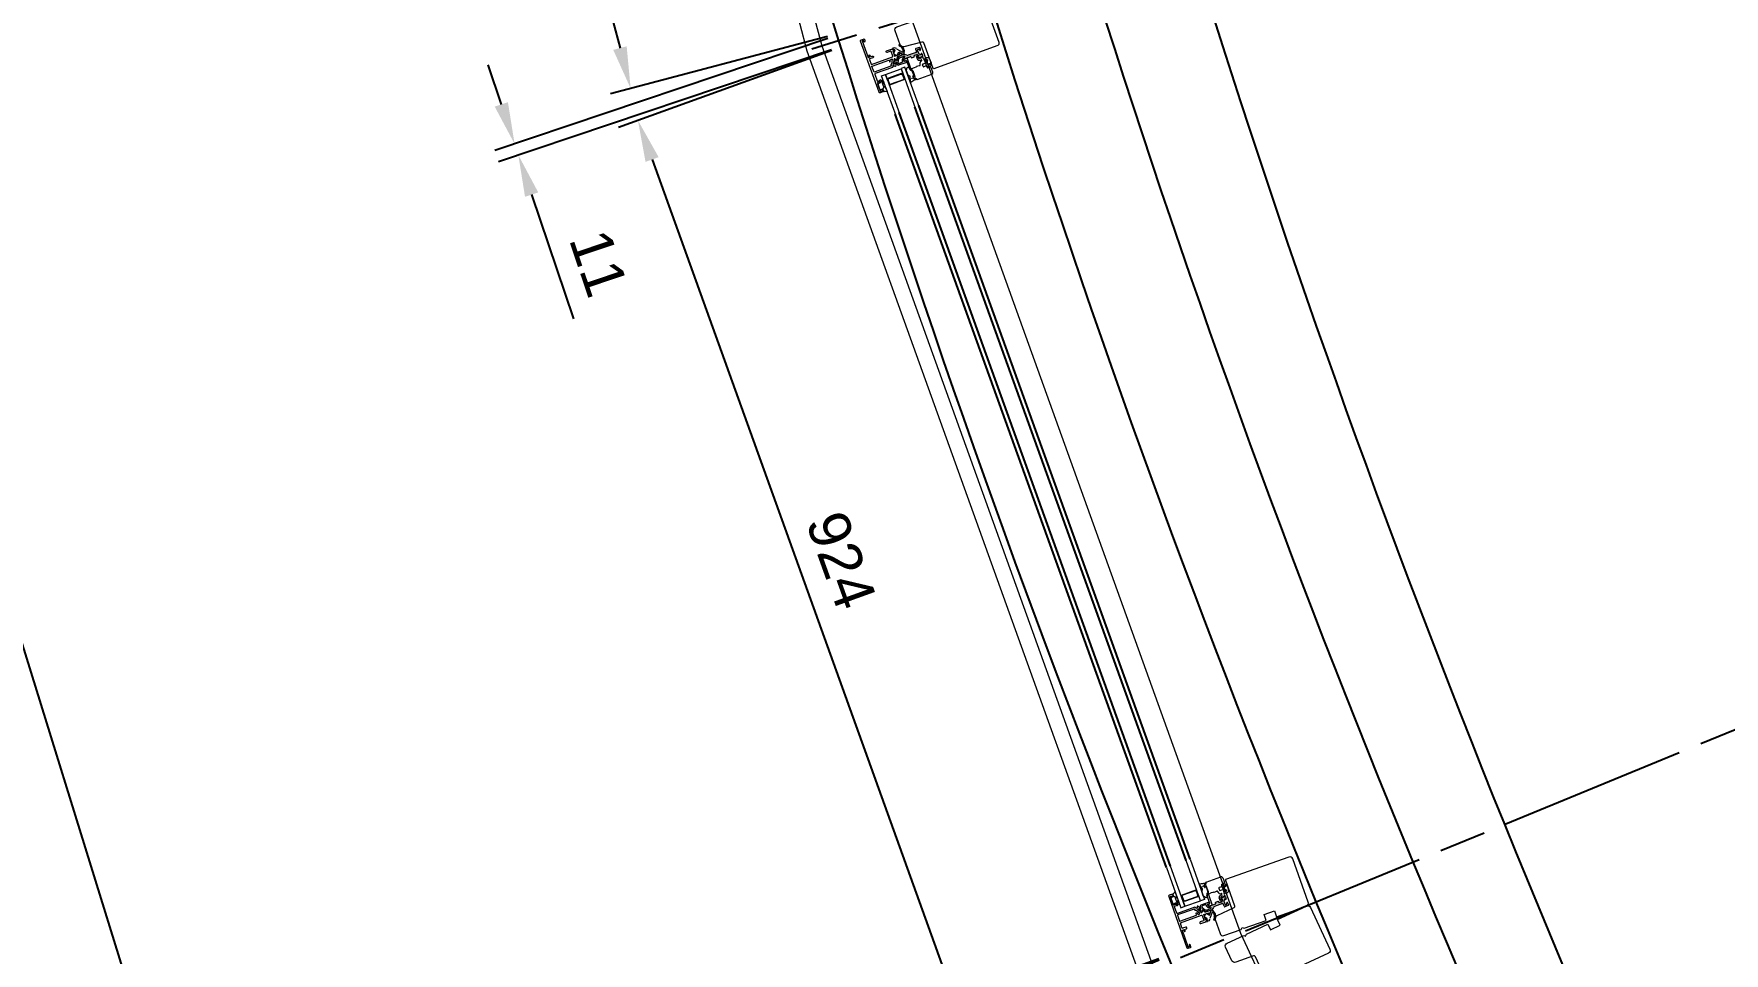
# Model space of a CAD drawing. Header units: inches. Extents: x 19267 to 40087, y 4081 to 15521.
# Drawn here: x 36010 to 37633, y 11939 to 12821 of the extents above; entities that cross this region are included whole.
import ezdxf

# ---------------------------------------------------------------- set-up
doc = ezdxf.new("R2010")
doc.units = ezdxf.units.IN
doc.header["$MEASUREMENT"] = 0
doc.linetypes.add('CENTERLINE', pattern=[30, 12, -1.5, 3, -1.5, 12])
doc.layers.get('DEFPOINTS').update_dxf_attribs({"color": 251})
doc.layers.add('20-TEXT', color=3, linetype='Continuous')
doc.layers.add('DWG', color=7, linetype='Continuous')
for name, color, linetype, lineweight in [('VELFAC_ALU', 4, 'Continuous', 0), ('VELFAC_COMPOSITE', 4, 'Continuous', 0), ('VELFAC_GASKET', 5, 'Continuous', 0), ('VELFAC_GLAZING', 5, 'Continuous', 0), ('VELFAC_GLAZING_BEAD', 5, 'Continuous', 0), ('VELFAC_WOOD', 2, 'Continuous', 0)]:
    doc.layers.add(name, color=color, linetype=linetype, lineweight=lineweight)
doc.styles.get("Standard").update_dxf_attribs({"font": 'arial.ttf'})
doc.dimstyles.new('20-TEXT', dxfattribs={"dimscale": 20, "dimtxt": 2, "dimasz": 2, "dimexe": 1, "dimexo": 1.5, "dimgap": 1, "dimtad": 1, "dimdec": 0, "dimzin": 0, "dimdsep": 46, "dimtxsty": 'Standard', "dimcen": 0.09, "dimadec": 4, "dimazin": 0, "dimtfac": 1, "dimtdec": 0, "dimtofl": 0, "dimtmove": 0, "dimatfit": 3, "dimfxl": 1, "dimtolj": 1, "dimtzin": 0, "dimarcsym": 0})

# ---------------------------------------------------------------- blocks, each defined once
blk = doc.blocks.new('*D35')
at = {"layer": '20-TEXT', "color": 0, "lineweight": -2, "transparency": 16777216}
for p, q in [((36357, 14640.8), (35329, 14321.1)), ((35359.9, 14288.9), (36446.9, 10793.2)), ((37467.7, 11068.7), (36439.6, 10749.1))]:
    blk.add_line(p, q, dxfattribs=at)
at = {"layer": '20-TEXT', "color": 0, "transparency": 16777216}
for points in [[(35366.3, 14290.9), (35353.6, 14286.9), (35348.1, 14327.1)], [(36453.2, 10795.2), (36440.5, 10791.2), (36458.7, 10755)]]:
    blk.add_solid(points, dxfattribs=at)
at = {"layer": 'DEFPOINTS', "color": 0, "transparency": 16777216}
for p in [(36385.6, 14649.7), (37496.3, 11077.6), (36458.7, 10755)]:
    blk.add_point(p, dxfattribs=at)
at = {"layer": '20-TEXT', "color": 0, "transparency": 16777216, "insert": (35942, 12553), "char_height": 40, "attachment_point": 5, "rotation": 287.272}
blk.add_mtext('\\A1;3741', dxfattribs=at)
blk = doc.blocks.new('*D37')
at = {"layer": '20-TEXT', "color": 0, "lineweight": -2, "transparency": 16777216}
for p, q in [((36536.2, 13714.6), (36327.8, 13659.8)), ((36357.4, 13626.2), (36572.8, 12807.4)), ((36772, 12818.4), (36563.6, 12763.6))]:
    blk.add_line(p, q, dxfattribs=at)
at = {"layer": '20-TEXT', "color": 0, "transparency": 16777216}
for points in [[(36363.8, 13627.9), (36350.9, 13624.5), (36347.2, 13664.8)], [(36579.2, 12809.1), (36566.3, 12805.7), (36583, 12768.7)]]:
    blk.add_solid(points, dxfattribs=at)
at = {"layer": 'DEFPOINTS', "color": 0, "transparency": 16777216}
for p in [(36565.3, 13722.2), (36801, 12826), (36583, 12768.7)]:
    blk.add_point(p, dxfattribs=at)
at = {"layer": '20-TEXT', "color": 0, "transparency": 16777216, "insert": (36504.2, 13227), "char_height": 40, "attachment_point": 5, "rotation": 284.7403}
blk.add_mtext('\\A1;924', dxfattribs=at)
blk = doc.blocks.new('*D38')
at = {"layer": '20-TEXT', "color": 0, "lineweight": -2, "transparency": 16777216}
for p, q in [((36776.1, 12805.1), (36571.2, 12731.3)), ((36603.6, 12700.4), (36890.5, 11903.9)), ((37090.1, 11933.2), (36885.2, 11859.4))]:
    blk.add_line(p, q, dxfattribs=at)
at = {"layer": '20-TEXT', "color": 0, "transparency": 16777216}
for points in [[(36609.9, 12702.7), (36597.3, 12698.2), (36590, 12738.1)], [(36896.7, 11906.1), (36884.2, 11901.6), (36904, 11866.2)]]:
    blk.add_solid(points, dxfattribs=at)
at = {"layer": 'DEFPOINTS', "color": 0, "transparency": 16777216}
for p in [(36804.4, 12815.3), (37118.3, 11943.4), (36904, 11866.2)]:
    blk.add_point(p, dxfattribs=at)
at = {"layer": '20-TEXT', "color": 0, "transparency": 16777216, "insert": (36785.1, 12315.8), "char_height": 40, "attachment_point": 5, "rotation": 289.8061}
blk.add_mtext('\\A1;924', dxfattribs=at)
blk = doc.blocks.new('*D49')
at = {"layer": '20-TEXT', "color": 0, "lineweight": -2, "transparency": 16777216}
for p, q in [((37090.6, 11932), (36766.1, 11798.7)), ((37094.9, 11921.6), (36770.4, 11788.3)), ((36769.4, 11843.3), (36754.2, 11880.3)), ((36804.1, 11758.9), (36851.9, 11642.5))]:
    blk.add_line(p, q, dxfattribs=at)
at = {"layer": '20-TEXT', "color": 0, "transparency": 16777216}
for points in [[(36775.6, 11845.8), (36763.3, 11840.8), (36784.6, 11806.3)], [(36810.3, 11761.4), (36797.9, 11756.4), (36788.9, 11795.9)]]:
    blk.add_solid(points, dxfattribs=at)
at = {"layer": 'DEFPOINTS', "color": 0, "transparency": 16777216}
for p in [(37118.3, 11943.4), (37122.6, 11933), (36788.9, 11795.9)]:
    blk.add_point(p, dxfattribs=at)
at = {"layer": '20-TEXT', "color": 0, "transparency": 16777216, "insert": (36872.7, 11697.4), "char_height": 40, "attachment_point": 5, "rotation": 292.3355}
blk.add_mtext('\\A1;11', dxfattribs=at)
blk = doc.blocks.new('*D50')
at = {"layer": '20-TEXT', "color": 0, "lineweight": -2, "transparency": 16777216}
for p, q in [((36772.3, 12816.5), (36452.6, 12709.1)), ((36775.9, 12805.7), (36456.2, 12698.3)), ((36458.9, 12753.4), (36446.1, 12791.3)), ((36487.9, 12666.8), (36528, 12547.5))]:
    blk.add_line(p, q, dxfattribs=at)
at = {"layer": '20-TEXT', "color": 0, "transparency": 16777216}
for points in [[(36465.2, 12755.5), (36452.5, 12751.2), (36471.6, 12715.4)], [(36494.3, 12668.9), (36481.6, 12664.7), (36475.2, 12704.7)]]:
    blk.add_solid(points, dxfattribs=at)
at = {"layer": 'DEFPOINTS', "color": 0, "transparency": 16777216}
for p in [(36800.8, 12826), (36804.4, 12815.3), (36475.2, 12704.7)]:
    blk.add_point(p, dxfattribs=at)
at = {"layer": '20-TEXT', "color": 0, "transparency": 16777216, "insert": (36552.3, 12601), "char_height": 40, "attachment_point": 5, "rotation": 288.5669}
blk.add_mtext('\\A1;11', dxfattribs=at)

msp = doc.modelspace()

# ---------------------------------------------------------------- hatches: boundary and pattern name
at = {"layer": 'VELFAC_COMPOSITE'}
h = msp.add_hatch(color=8, dxfattribs=at)
h.paths.add_polyline_path([(36840.6, 12791.2, -0.520567), (36838.6, 12792.6), (36838.6, 12793, 0.520567), (36837.8, 12793.6), (36836.1, 12793, -0.131652), (36836, 12792.9), (36835.6, 12793, -0.414214), (36835.4, 12793.4), (36835.5, 12794.2, -0.414214), (36835.9, 12794.5), (36836, 12794.5, 1.69614), (36836.2, 12795.5), (36836, 12795.5, -0.414214), (36835.8, 12795.9), (36836, 12796.8, -0.414214), (36836.3, 12797), (36836.7, 12796.9, -0.131652), (36836.8, 12796.9), (36838.2, 12795.7, 0.57735), (36839, 12796), (36839.3, 12797.7, -0.267949), (36840.6, 12799.3), (36841.5, 12799.6, 0.267949), (36841.7, 12799.8, -0.267949), (36841.9, 12800.1), (36845.2, 12801.3, -0.176327), (36845.9, 12801.3), (36848.1, 12800.5, 0.176327), (36849.5, 12800.5), (36857.2, 12803.3, 0.414214), (36857.5, 12803.9), (36856.6, 12806.3, -0.414214), (36856.9, 12806.9), (36860.2, 12808.1, -0.414214), (36860.8, 12807.8), (36861.4, 12806.3, -0.342001), (36861, 12805.1, -0.490311), (36860.7, 12805.2), (36860.4, 12806, 0.414214), (36859.8, 12806.3), (36858.8, 12806, 0.414214), (36858.5, 12805.4), (36859.6, 12802.3, 0.198912), (36860.2, 12801.7), (36861.7, 12801, 0.668179), (36862.1, 12801.4), (36861.9, 12802, -0.490311), (36862, 12802.3, -0.342001), (36863.1, 12801.6), (36863.6, 12800.1, -0.414214), (36863.3, 12799.4), (36860.4, 12798.4, -0.198912), (36859.7, 12798.4), (36858.8, 12798.8, -0.198912), (36858.7, 12798.9), (36858.7, 12799.1, -0.414214), (36858.8, 12799.4), (36859.7, 12799.7, 0.668179), (36859.7, 12800.3), (36858.7, 12800.7, -0.148291), (36858.3, 12801.1, 0.357756), (36857.7, 12801.3), (36855.3, 12800.5, 0.414214), (36855.1, 12800.1), (36855.4, 12799.2, -0.414214), (36855.2, 12798.9), (36853.1, 12798.1, -0.349216), (36852.8, 12798.2), (36852.2, 12799.1, 0.349216), (36851.8, 12799.2), (36845.6, 12796.9, 0.414214), (36845, 12795.7), (36845.3, 12795, 0.414214), (36845.9, 12794.7), (36847.3, 12795.2, -0.414214), (36847.9, 12794.9), (36848, 12794.7, -0.414214), (36847.6, 12793.7)])
h.paths.add_polyline_path([(36844, 12794.8), (36843.8, 12795.3, -0.414214), (36845.1, 12798.1), (36845.7, 12798.3, 1), (36845.3, 12799.6), (36841.4, 12798.2, 0.267949), (36840.4, 12797.1), (36839.8, 12793.7), (36839.8, 12793.2, 0.520567), (36840.8, 12792.6), (36843.4, 12793.5, 0.414214)], flags=16)
h = msp.add_hatch(color=8, dxfattribs=at)
h.paths.add_polyline_path([(37130.9, 11985.1, 0.520567), (37130.2, 11982.7), (37130.5, 11982.4, -0.520567), (37130.2, 11981.4), (37128.6, 11980.8, 0.131652), (37128.4, 11980.8), (37128.2, 11980.5, 0.414214), (37128.2, 11980.1), (37128.9, 11979.5, 0.414214), (37129.3, 11979.5), (37129.4, 11979.6, -1.69614), (37130.2, 11978.9), (37130.1, 11978.8, 0.414214), (37130.2, 11978.4), (37130.9, 11977.8, 0.414214), (37131.3, 11977.9), (37131.5, 11978.1, 0.131652), (37131.6, 11978.3), (37131.9, 11980, -0.57735), (37132.7, 11980.3), (37134, 11979.2, 0.267949), (37136, 11978.8), (37136.9, 11979.1, -0.267949), (37137.2, 11979.1, 0.267949), (37137.5, 11979), (37140.9, 11980.2, 0.176327), (37141.4, 11980.7), (37142.6, 11982.7, -0.176327), (37143.6, 11983.6), (37151.3, 11986.3, -0.414214), (37152, 11986), (37152.8, 11983.7, 0.414214), (37153.5, 11983.3), (37156.8, 11984.5, 0.414214), (37157.1, 11985.2), (37156.5, 11986.7, 0.342001), (37155.5, 11987.4, 0.490311), (37155.3, 11987.1), (37155.6, 11986.2, -0.414214), (37155.3, 11985.6), (37154.4, 11985.3, -0.414214), (37153.7, 11985.6), (37152.6, 11988.7, -0.198912), (37152.7, 11989.4), (37153.4, 11991, -0.668179), (37153.9, 11990.9), (37154.2, 11990.3, 0.490311), (37154.5, 11990.2, 0.342001), (37154.8, 11991.4), (37154.3, 11992.9, 0.414214), (37153.7, 11993.2), (37150.8, 11992.2, 0.198912), (37150.2, 11991.6), (37149.8, 11990.8, 0.198912), (37149.8, 11990.7), (37149.9, 11990.5, 0.414214), (37150.1, 11990.3), (37151, 11990.7, -0.668179), (37151.4, 11990.2), (37150.9, 11989.3, 0.148291), (37150.8, 11988.7, -0.357756), (37150.5, 11988.1), (37148.1, 11987.3, -0.414214), (37147.7, 11987.5), (37147.4, 11988.3, 0.414214), (37147.1, 11988.5), (37144.9, 11987.7, 0.349216), (37144.7, 11987.4), (37144.9, 11986.4, -0.349216), (37144.7, 11986), (37138.4, 11983.8, -0.414214), (37137.1, 11984.4), (37136.9, 11985.1, -0.414214), (37137.2, 11985.7), (37138.6, 11986.2, 0.414214), (37138.9, 11986.9), (37138.8, 11987.1, 0.414214), (37137.9, 11987.6)])
h.paths.add_polyline_path([(37135.8, 11984.4), (37136, 11984, 0.414214), (37138.8, 11982.6), (37139.4, 11982.8, -1), (37139.9, 11981.5), (37136, 11980.1, -0.267949), (37134.5, 11980.4), (37131.9, 11982.6), (37131.6, 11983, -0.520567), (37131.9, 11984.1), (37134.5, 11985, -0.414214)], flags=16)

# ---------------------------------------------------------------- linework, layer by layer
at = {"color": 1, "linetype": 'CENTERLINE', "ltscale": 15}
for p, q in [((40087.1, 13841.9), (36752.2, 12804.9)), ((40087.1, 13157.1), (37071.5, 11918.1))]:
    msp.add_line(p, q, dxfattribs=at)
at = {"color": 5, "ltscale": 30}
for centre, radius, start, end in [((47171, 16019), 10521.3, 187.2393, 207.04466), ((46759.8, 15930.1), 10202.2, 187.03408, 207.65321), ((46800.5, 15938.9), 10343.8, 187.05574, 207.5892), ((46940.6, 15972.8), 10637.6, 187.14521, 207.39895)]:
    msp.add_arc(centre, radius, start, end, dxfattribs=at)
at = {"layer": 'DWG', "ltscale": 5}
for p, q in [((37097.6, 12020.9), (36837.1, 12744.1)), ((37101.3, 12022.3), (36840.9, 12745.5)), ((37116.4, 12027.7), (36855.9, 12751)), ((37120.2, 12029), (36859.7, 12752.3))]:
    msp.add_line(p, q, dxfattribs=at)
at = {"layer": 'VELFAC_ALU'}
for p, q in [((36512.3, 13716.5), (36752.2, 12804.9)), ((36527, 13719.7), (36766.5, 12809.4)), ((36852.5, 12836.1), (37168.7, 11958)), ((36766.5, 12809.4), (37085.4, 11923.8)), ((36752.2, 12804.9), (37071.5, 11918.1)), ((37168.7, 11958), (37558.9, 11115.7))]:
    msp.add_line(p, q, dxfattribs=at)
for points in [[(36834.3, 12788.9), (36817.7, 12782.9, 0.414214), (36817.4, 12782.3), (36819.7, 12776.1, 0.414214), (36820.3, 12775.8), (36821.9, 12776.4, -0.414214), (36822.3, 12776.2), (36822.7, 12775.1, -0.341999), (36822.3, 12773.9, -0.490314), (36822, 12774), (36821.7, 12774.8, 0.414214), (36821.5, 12774.9), (36820.3, 12774.5, 0.414214), (36820, 12773.9), (36822.7, 12766.3, 0.414214), (36823.3, 12766), (36824.6, 12766.5, 0.414214), (36824.7, 12766.7), (36824.4, 12767.5, -0.490314), (36824.5, 12767.8, -0.341999), (36825.6, 12767.2), (36826, 12766, -0.414214), (36825.8, 12765.6), (36822.8, 12764.5, -0.414214), (36821.5, 12765.1), (36803.8, 12814, -0.414214), (36804.4, 12815.3), (36806.7, 12816.1, -0.414214), (36807.4, 12815.8), (36807.9, 12814.4, -0.341999), (36807.5, 12813.2, -0.490314), (36807.2, 12813.3), (36806.7, 12814.8, 0.414214), (36806.4, 12815), (36805.4, 12814.6, 0.414214), (36805.3, 12814.3), (36811, 12798.5, 0.414214), (36811.3, 12798.4), (36812.3, 12798.8, 0.414214), (36812.4, 12799), (36811.9, 12800.5, -0.490314), (36812.1, 12800.8, -0.341999), (36813.1, 12800.1), (36813.2, 12799.7, 0.414214), (36813.9, 12799.4), (36815, 12799.8, -1), (36815.6, 12798.2), (36812.5, 12797.1, 0.414214), (36812.2, 12796.4), (36813.8, 12792, 0.414214), (36814.4, 12791.7), (36834.4, 12798.9, 0.414214), (36834.7, 12799.6), (36833.1, 12804, 0.414214), (36832.4, 12804.3), (36829.4, 12803.2, -1), (36828.8, 12804.8), (36833.6, 12806.5, -0.198912), (36833.7, 12806.5), (36835.8, 12805.5, -0.341999), (36836.4, 12804.4, -0.490314), (36836.1, 12804.3), (36834.9, 12804.8, 0.668179), (36834.7, 12804.6), (36836.4, 12799.9, 0.414214), (36836.6, 12799.7), (36841.3, 12801.5, 0.668179), (36841.3, 12801.8), (36840.1, 12802.4, -0.490314), (36840, 12802.7, -0.341999), (36841.2, 12803), (36843.9, 12801.7, -0.668179), (36843.9, 12800.8), (36839.4, 12799.2, 0.267949), (36838.8, 12798.4), (36838.4, 12796, -0.57735), (36838, 12795.8), (36836.5, 12797.1, 0.57735), (36836, 12797), (36835.2, 12792.6, 0.760346), (36835.8, 12792.4, -0.171785), (36835.9, 12792.4), (36837.5, 12792.7, 0.267949), (36837.6, 12792.9, -0.957292), (36838, 12792.7), (36837.2, 12789.8, -0.493145), (36836.9, 12789.7), (36836.1, 12790.1, -0.315299), (36836, 12790.4), (36836.1, 12790.5, 0.414214), (36835.9, 12790.7), (36834.9, 12790.9), (36834.6, 12789.3, -0.267949)], [(36814.8, 12790), (36830.8, 12795.8, -0.414214), (36831.1, 12795.7), (36831.6, 12794.3, 0.414214), (36832, 12794.1), (36832.1, 12794.2, 0.267949), (36832.3, 12794.4), (36832.6, 12796.3, -0.267949), (36832.8, 12796.6), (36834, 12797, -0.57735), (36834.2, 12796.8), (36833.4, 12791.9, -0.267949), (36833.2, 12791.7), (36832.9, 12791.6, 0.414214), (36832.7, 12791.2), (36833.1, 12790.3, -0.414214), (36832.9, 12790), (36816.9, 12784.2, -0.414214), (36816.7, 12784.3), (36814.7, 12789.8, -0.414214)], [(37124.6, 11982.8), (37108, 11976.9, -0.414214), (37107.3, 11977.2), (37105.2, 11983.3, -0.414214), (37105.5, 11983.9), (37107.1, 11984.5, 0.414214), (37107.2, 11984.9), (37106.8, 11986, 0.341999), (37105.8, 11986.7, 0.490314), (37105.6, 11986.4), (37105.9, 11985.6, -0.414214), (37105.8, 11985.4), (37104.6, 11984.9, -0.414214), (37103.9, 11985.3), (37101.2, 11992.8, -0.414214), (37101.5, 11993.4), (37102.8, 11993.9, -0.414214), (37103, 11993.7), (37103.3, 11992.9, 0.490314), (37103.6, 11992.8, 0.341999), (37104, 11994), (37103.6, 11995.2, 0.414214), (37103.2, 11995.3), (37100.2, 11994.3, 0.414214), (37099.6, 11993), (37117.1, 11944, 0.414214), (37118.3, 11943.4), (37120.7, 11944.3, 0.414214), (37121, 11944.9), (37120.5, 11946.3, 0.341999), (37119.5, 11947, 0.490314), (37119.3, 11946.7), (37119.8, 11945.2, -0.414214), (37119.7, 11945), (37118.7, 11944.6, -0.414214), (37118.4, 11944.7), (37112.8, 11960.5, -0.414214), (37112.9, 11960.8), (37113.9, 11961.2, -0.414214), (37114.2, 11961), (37114.7, 11959.6, 0.490314), (37115, 11959.5, 0.341999), (37115.4, 11960.6), (37115.2, 11961.1, -0.414214), (37115.5, 11961.7), (37116.6, 11962.1, 1), (37116, 11963.7), (37113, 11962.6, -0.414214), (37112.3, 11962.9), (37110.8, 11967.4, -0.414214), (37111.1, 11968), (37131, 11975.1, -0.414214), (37131.7, 11974.8), (37133.2, 11970.4, -0.414214), (37132.9, 11969.8), (37129.9, 11968.7, 1), (37130.4, 11967.1), (37135.2, 11968.8, 0.198912), (37135.3, 11968.9), (37136.3, 11971, 0.341999), (37136.1, 11972.2, 0.490314), (37135.8, 11972.1), (37135.2, 11970.9, -0.668179), (37134.8, 11971), (37133.2, 11975.7, -0.414214), (37133.3, 11975.9), (37138, 11977.6, -0.668179), (37138.2, 11977.3), (37137.6, 11976.1, 0.490314), (37137.8, 11975.8, 0.341999), (37138.9, 11976.4), (37140.2, 11979.1, 0.668179), (37139.5, 11979.8), (37135.1, 11978.2, -0.267949), (37134.1, 11978.3), (37132.2, 11980, 0.57735), (37131.9, 11979.8), (37131.5, 11977.9, -0.57735), (37131, 11977.7), (37127.7, 11980.5, -0.760346), (37127.9, 11981.1, 0.171785), (37128, 11981.1), (37129.4, 11981.9, -0.267949), (37129.6, 11981.9, 0.957292), (37129.9, 11982.2), (37127.4, 11983.9, 0.493145), (37127.1, 11983.9), (37126.8, 11983, 0.315299), (37126.8, 11982.8), (37126.9, 11982.7, -0.414214), (37126.9, 11982.5), (37126.3, 11981.7), (37125.1, 11982.7, 0.267949)], [(37110.3, 11969.5), (37126.3, 11975.2, 0.414214), (37126.4, 11975.5), (37125.9, 11976.9, -0.414214), (37126.1, 11977.3), (37126.2, 11977.3, -0.267949), (37126.5, 11977.3), (37128, 11976, 0.267949), (37128.3, 11976), (37129.5, 11976.4, 0.57735), (37129.5, 11976.7), (37125.7, 11979.9, 0.267949), (37125.5, 11980), (37125.2, 11979.8, -0.414214), (37124.8, 11980), (37124.5, 11981, 0.414214), (37124.2, 11981.1), (37108.2, 11975.4, 0.414214), (37108.1, 11975.1), (37110, 11969.6, 0.414214)]]:
    msp.add_lwpolyline(points, format="xyb", close=True, dxfattribs=at)
at = {"layer": 'VELFAC_COMPOSITE'}
for p, q in [((36856.6, 12806.3), (36857.5, 12803.9)), ((36860.2, 12808.1), (36856.9, 12806.9)), ((36859.6, 12802.3), (36858.5, 12805.4)), ((36858.8, 12806), (36859.8, 12806.3)), ((36860.4, 12806), (36860.7, 12805.2)), ((36861.4, 12806.3), (36860.8, 12807.8)), ((36835.5, 12794.2), (36835.4, 12793.4)), ((36835.6, 12793), (36836, 12792.9)), ((36836, 12796.8), (36835.8, 12795.9)), ((36836, 12794.5), (36835.9, 12794.5)), ((36836, 12795.5), (36836.2, 12795.5)), ((36836.1, 12793), (36837.8, 12793.6)), ((36836.7, 12796.9), (36836.3, 12797)), ((36838.2, 12795.7), (36836.8, 12796.9)), ((36838.6, 12793), (36838.6, 12792.6)), ((36839.3, 12797.7), (36839, 12796)), ((36839.8, 12793.7), (36840.4, 12797.1)), ((36839.8, 12793.2), (36839.8, 12793.7)), ((36841.5, 12799.6), (36840.6, 12799.3)), ((36840.6, 12791.2), (36847.6, 12793.7)), ((36843.4, 12793.5), (36840.8, 12792.6)), ((36841.4, 12798.2), (36845.3, 12799.6)), ((36845.2, 12801.3), (36841.9, 12800.1)), ((36843.8, 12795.3), (36844, 12794.8)), ((36845.3, 12795), (36845, 12795.7)), ((36845.7, 12798.3), (36845.1, 12798.1)), ((36845.6, 12796.9), (36851.8, 12799.2)), ((36848.1, 12800.5), (36845.9, 12801.3)), ((36847.3, 12795.2), (36845.9, 12794.7)), ((36848, 12794.7), (36847.9, 12794.9)), ((36857.2, 12803.3), (36849.5, 12800.5)), ((36852.2, 12799.1), (36852.8, 12798.2)), ((36853.1, 12798.1), (36855.2, 12798.9)), ((36855.4, 12799.2), (36855.1, 12800.1)), ((36855.3, 12800.5), (36857.7, 12801.3)), ((36858.7, 12800.7), (36859.7, 12800.3)), ((36858.7, 12799.1), (36858.7, 12798.9)), ((36859.7, 12799.7), (36858.8, 12799.4)), ((36858.8, 12798.8), (36859.7, 12798.4)), ((36861.7, 12801), (36860.2, 12801.7)), ((36860.4, 12798.4), (36863.3, 12799.4)), ((36861.9, 12802), (36862.1, 12801.4)), ((36863.6, 12800.1), (36863.1, 12801.6)), ((37128.2, 11980.5), (37128.4, 11980.8)), ((37128.9, 11979.5), (37128.2, 11980.1)), ((37128.6, 11980.8), (37130.2, 11981.4)), ((37129.4, 11979.6), (37129.3, 11979.5)), ((37130.1, 11978.8), (37130.2, 11978.9)), ((37130.5, 11982.4), (37130.2, 11982.7)), ((37130.9, 11977.8), (37130.2, 11978.4)), ((37130.9, 11985.1), (37137.9, 11987.6)), ((37131.5, 11978.1), (37131.3, 11977.9)), ((37131.6, 11983), (37131.9, 11982.6)), ((37131.9, 11980), (37131.6, 11978.3)), ((37134.5, 11985), (37131.9, 11984.1)), ((37131.9, 11982.6), (37134.5, 11980.4)), ((37134, 11979.2), (37132.7, 11980.3)), ((37136, 11984), (37135.8, 11984.4)), ((37136, 11980.1), (37139.9, 11981.5)), ((37136.9, 11979.1), (37136, 11978.8)), ((37136.9, 11985.1), (37137.1, 11984.4)), ((37138.6, 11986.2), (37137.2, 11985.7)), ((37140.9, 11980.2), (37137.5, 11979)), ((37138.4, 11983.8), (37144.7, 11986)), ((37138.8, 11987.1), (37138.9, 11986.9)), ((37139.4, 11982.8), (37138.8, 11982.6)), ((37142.6, 11982.7), (37141.4, 11980.7)), ((37151.3, 11986.3), (37143.6, 11983.6)), ((37144.9, 11986.4), (37144.7, 11987.4)), ((37144.9, 11987.7), (37147.1, 11988.5)), ((37147.4, 11988.3), (37147.7, 11987.5)), ((37148.1, 11987.3), (37150.5, 11988.1)), ((37149.8, 11990.8), (37150.2, 11991.6)), ((37149.9, 11990.5), (37149.8, 11990.7)), ((37151, 11990.7), (37150.1, 11990.3)), ((37150.8, 11992.2), (37153.7, 11993.2)), ((37150.9, 11989.3), (37151.4, 11990.2)), ((37152.8, 11983.7), (37152, 11986)), ((37152.6, 11988.7), (37153.7, 11985.6)), ((37153.4, 11991), (37152.7, 11989.4)), ((37156.8, 11984.5), (37153.5, 11983.3)), ((37154.2, 11990.3), (37153.9, 11990.9)), ((37154.3, 11992.9), (37154.8, 11991.4)), ((37154.4, 11985.3), (37155.3, 11985.6)), ((37155.6, 11986.2), (37155.3, 11987.1)), ((37156.5, 11986.7), (37157.1, 11985.2))]:
    msp.add_line(p, q, dxfattribs=at)
for centre, radius, start, end in [((36857.1, 12806.4), 0.5, 109.9531, 199.9531), ((36859, 12805.5), 0.5, 109.9531, 199.9531), ((36859.9, 12805.9), 0.5, 19.9531, 109.9531), ((36860.4, 12807.6), 0.5, 19.9531, 109.9531), ((36860.7, 12807), 0.5, 19.9867, 109.9867), ((36860.4, 12805.9), 1, 304.43, 19.9531), ((36835.7, 12793.3), 0.3, 169.9531, 259.9531), ((36835.8, 12794.2), 0.3, 79.9531, 169.9531), ((36836.1, 12795.8), 0.3, 169.9531, 259.9531), ((36836.3, 12796.7), 0.3, 79.9531, 169.9531), ((36836.4, 12794.9), 0.6, 230.998, 108.9081), ((36836, 12793.2), 0.3, 259.9531, 289.9531), ((36836.6, 12796.6), 0.3, 49.9531, 79.9531), ((36838, 12793), 0.6, 359.9531, 109.9531), ((36838.5, 12796.1), 0.5, 229.9531, 349.9531), ((36840.1, 12792.6), 1.5, 179.9531, 289.9531), ((36841.3, 12797.4), 2, 109.9531, 169.9531), ((36840.5, 12793.2), 0.7, 179.9531, 289.9531), ((36841.9, 12796.8), 1.5, 109.9531, 169.9531), ((36841.4, 12799.9), 0.3, 289.9531, 349.9531), ((36842, 12799.8), 0.3, 109.9531, 169.9531), ((36843.1, 12794.5), 1, 289.9531, 19.9531), ((36845.9, 12796), 2.2, 109.9531, 199.9531), ((36846, 12796), 1, 109.9531, 199.9531), ((36845.6, 12800.3), 1, 69.9531, 109.9531), ((36845.5, 12799), 0.7, 289.9531, 109.9531), ((36845.7, 12795.2), 0.5, 199.9531, 289.9531), ((36847.5, 12794.8), 0.5, 19.9531, 109.9531), ((36847.3, 12794.4), 0.75, 289.9531, 19.9531), ((36848.8, 12802.4), 2, 249.9531, 289.9531), ((36851.9, 12798.9), 0.3, 32.9531, 109.9531), ((36853, 12798.4), 0.3, 212.9531, 289.9531), ((36855.4, 12800.2), 0.3, 109.9531, 199.9531), ((36855.1, 12799.1), 0.3, 289.9531, 19.9531), ((36857, 12803.7), 0.5, 289.9531, 19.9531), ((36857.8, 12800.9), 0.5, 31.2131, 109.9531), ((36859.1, 12801.6), 1, 211.2131, 244.9531), ((36858.8, 12799.2), 0.2, 109.9531, 199.9531), ((36858.9, 12799), 0.2, 199.9531, 244.9531), ((36860.6, 12802.6), 1, 199.9531, 244.9531), ((36859.6, 12800), 0.3, 289.9531, 64.9531), ((36860.1, 12799.3), 1, 244.9531, 289.9531), ((36860.9, 12805.3), 0.2, 199.9531, 304.43), ((36861.8, 12801.3), 0.3, 244.9531, 19.9531), ((36862.1, 12802.1), 0.2, 95.4761, 199.9531), ((36862.1, 12801.3), 1, 19.9531, 95.4761), ((36863.2, 12799.9), 0.5, 289.9531, 19.9531), ((37128.4, 11980.3), 0.3, 139.6546, 229.6546), ((37128.7, 11980.6), 0.3, 109.6546, 139.6546), ((37129.1, 11979.7), 0.3, 229.6546, 319.6546), ((37130, 11979.5), 0.6, 290.6996, 168.6096), ((37131.4, 11983.6), 1.5, 109.6546, 219.6546), ((37130.4, 11978.6), 0.3, 139.6546, 229.6546), ((37130, 11982), 0.6, 289.6546, 39.6546), ((37131.1, 11978), 0.3, 229.6546, 319.6546), ((37132.2, 11983.4), 0.7, 109.6546, 219.6546), ((37131.3, 11978.3), 0.3, 319.6546, 349.6546), ((37132.4, 11979.9), 0.5, 49.6546, 169.6546), ((37135.3, 11980.7), 2, 229.6546, 289.6546), ((37134.9, 11984.1), 1, 19.6546, 109.6546), ((37135.5, 11981.6), 1.5, 229.6546, 289.6546), ((37138.1, 11984.7), 2.2, 199.6546, 289.6546), ((37137.4, 11985.3), 0.5, 109.6546, 199.6546), ((37137, 11978.9), 0.3, 49.6546, 109.6546), ((37138.1, 11984.8), 1, 199.6546, 289.6546), ((37137.4, 11979.3), 0.3, 229.6546, 289.6546), ((37138.1, 11986.9), 0.75, 19.6546, 109.6546), ((37138.5, 11986.7), 0.5, 289.6546, 19.6546), ((37139.6, 11982.2), 0.7, 289.6546, 109.6546), ((37140.6, 11981.2), 1, 289.6546, 329.6546), ((37144.3, 11981.7), 2, 109.6546, 149.6546), ((37145, 11987.5), 0.3, 109.6546, 186.6546), ((37144.6, 11986.3), 0.3, 289.6546, 6.6546), ((37147.2, 11988.2), 0.3, 19.6546, 109.6546), ((37148, 11987.6), 0.3, 199.6546, 289.6546), ((37150, 11990.7), 0.2, 154.6546, 199.6546), ((37150, 11990.5), 0.2, 199.6546, 289.6546), ((37151.1, 11991.2), 1, 109.6546, 154.6546), ((37150.3, 11988.6), 0.5, 289.6546, 8.3946), ((37151.8, 11988.8), 1, 154.6546, 188.3946), ((37151.1, 11990.4), 0.3, 334.6546, 109.6546), ((37151.5, 11985.8), 0.5, 19.6546, 109.6546), ((37153.6, 11989), 1, 154.6546, 199.6546), ((37153.3, 11983.8), 0.5, 199.6546, 289.6546), ((37153.7, 11990.8), 0.3, 19.6546, 154.6546), ((37153.8, 11992.7), 0.5, 19.6546, 109.6546), ((37154.2, 11985.7), 0.5, 199.6546, 289.6546), ((37154.4, 11990.4), 0.2, 199.6546, 304.1316), ((37153.9, 11991), 1, 304.1316, 19.6546), ((37155.5, 11987.2), 0.2, 95.1776, 199.6546), ((37155.1, 11986.1), 0.5, 289.6546, 19.6546), ((37155.6, 11986.4), 1, 19.6546, 95.1776), ((37156.5, 11985.6), 0.5, 289.6209, 19.6209), ((37156.6, 11985), 0.5, 289.6546, 19.6546)]:
    msp.add_arc(centre, radius, start, end, dxfattribs=at)
at = {"layer": 'VELFAC_GASKET'}
for p, q in [((36834.5, 12807), (36834.5, 12807)), ((36834.6, 12806.6), (36836.7, 12806)), ((36836.4, 12807.6), (36834.7, 12807.2)), ((36836.8, 12805.4), (36835.7, 12802.9)), ((36838.3, 12807), (36836.4, 12807.6)), ((36844.3, 12803.3), (36838.5, 12806.4)), ((36840.8, 12810), (36842.5, 12808.9)), ((36843.1, 12809.4), (36841, 12810.5)), ((36843.6, 12808.3), (36841.5, 12809.4)), ((36836.1, 12801.6), (36838, 12800.7)), ((36839.3, 12801.2), (36840.5, 12803.7)), ((36840.5, 12803.7), (36845, 12801.2)), ((36863.9, 12789.6), (36863.2, 12791.4)), ((36863.5, 12792.1), (36864.9, 12792.6)), ((36865.9, 12789.9), (36864.5, 12789.3)), ((36864.9, 12792.6), (36866.2, 12793)), ((36865.4, 12795.3), (36865, 12796.2)), ((36866.7, 12796.3), (36865.4, 12795.3)), ((36866.7, 12796.3), (36865.4, 12795.3)), ((36867, 12790.2), (36865.9, 12789.9)), ((36867.3, 12795.6), (36866.9, 12795.2)), ((36867.3, 12795.6), (36866.9, 12795.2)), ((36867.2, 12794.2), (36868.2, 12791.4)), ((36867.2, 12794.2), (36868.2, 12791.4)), ((36868, 12796.2), (36867.3, 12795.6)), ((36868, 12796.2), (36867.3, 12795.6)), ((36867.6, 12789.1), (36867.4, 12789.7)), ((36869.9, 12789.4), (36867.8, 12789)), ((36867.9, 12794.6), (36868.4, 12795.8)), ((36867.9, 12794.6), (36868.4, 12795.8)), ((36868.2, 12791.4), (36869, 12791.5)), ((36868.2, 12791.4), (36869, 12791.5)), ((36869.3, 12792.1), (36868.6, 12792.2)), ((36869.3, 12792.1), (36868.6, 12792.2)), ((36869, 12791.5), (36869.3, 12791.5)), ((36869, 12791.5), (36869.3, 12791.5)), ((36869.7, 12792.7), (36870.1, 12792.5)), ((36870, 12797.1), (36871.4, 12793.4)), ((36820.8, 12773.3), (36822.5, 12774)), ((36822.8, 12774.7), (36822.3, 12776.2)), ((36823, 12777), (36824.5, 12776.7)), ((36823.4, 12776.9), (36824.2, 12774.8)), ((36824.8, 12775), (36824.2, 12774.8)), ((36824.2, 12774.8), (36825.7, 12770.6)), ((36824.6, 12774.6), (36824.9, 12774.8)), ((36825.6, 12773.6), (36824.6, 12773.9)), ((36825.7, 12775.7), (36826.2, 12774.2)), ((36848.3, 12788.5), (36847.5, 12786.1)), ((36847.5, 12785.8), (36849.1, 12781.6)), ((36849.4, 12781.3), (36851.1, 12780.5)), ((36852.5, 12786.9), (36849.5, 12788.8)), ((36854.9, 12781.5), (36852.7, 12786.7)), ((36854.9, 12778.1), (36853.9, 12780.1)), ((36854.3, 12780.8), (36854.6, 12780.8)), ((36856.6, 12778.4), (36855.7, 12778)), ((36855.7, 12776.8), (36856.9, 12777.4)), ((36856.9, 12778.2), (36856.9, 12778.3)), ((36822.3, 12767.6), (36820.5, 12772.7)), ((36824.7, 12767.9), (36823, 12767.3)), ((36826.1, 12765.8), (36825.4, 12767.6)), ((36826, 12770.2), (36826.6, 12770.1)), ((36828.1, 12769.1), (36829.3, 12765.7)), ((37103.5, 11995.3), (37104.1, 11993.6)), ((37107.2, 11994.1), (37105.9, 11997.5)), ((37131.3, 11998.3), (37132.2, 12000)), ((37132.8, 11993.7), (37131.3, 11997.9)), ((37133.4, 12005.8), (37134.7, 12006)), ((37133.5, 12004.3), (37134, 12002.1)), ((37135, 12005.1), (37134.1, 12004.8)), ((37134.8, 12001.8), (37135, 12001.9)), ((37135.2, 12005.5), (37135.2, 12005.3)), ((37135.8, 12001.6), (37137.4, 11996.3)), ((37137.3, 11995.9), (37136.3, 11992.6)), ((37147.8, 12001.1), (37148.5, 11999.3)), ((37149.6, 12002.2), (37148.1, 12001.7)), ((37149.1, 11999), (37150.5, 11999.5)), ((37150.6, 12002.6), (37149.6, 12002.2)), ((37150.4, 12003.8), (37150.6, 12003.3)), ((37152.3, 12005.1), (37150.5, 12004)), ((37150.5, 11999.5), (37151.7, 11999.9)), ((37152.3, 12002.5), (37153, 12002.9)), ((37152.3, 12002.5), (37153, 12002.9)), ((37153.3, 11999.7), (37152.3, 12002.5)), ((37153.3, 11999.7), (37152.3, 12002.5)), ((37154.3, 11997.8), (37152.6, 11997.7)), ((37154.3, 11997.8), (37152.6, 11997.7)), ((37152.6, 11997.7), (37152.9, 11996.7)), ((37153, 12002.9), (37153.2, 12003.1)), ((37153, 12002.9), (37153.2, 12003.1)), ((37153.6, 12002.7), (37153.2, 12002.1)), ((37153.6, 12002.7), (37153.2, 12002.1)), ((37154.2, 11998.7), (37153.7, 11998.7)), ((37154.2, 11998.7), (37153.7, 11998.7)), ((37154.1, 11999.9), (37155.3, 11999.2)), ((37154.1, 11999.9), (37155.3, 11999.2)), ((37154.2, 12002.5), (37154.5, 12002.9)), ((37155.2, 11998.6), (37154.2, 11998.7)), ((37155.2, 11998.6), (37154.2, 11998.7)), ((37157.3, 11999.3), (37156, 12003)), ((37101.8, 11991.6), (37103.6, 11986.5)), ((37103.8, 11992.8), (37102.1, 11992.2)), ((37104.2, 11986.2), (37105.9, 11986.8)), ((37106.3, 11991.9), (37106.7, 11992.4)), ((37107.8, 11987.2), (37106.3, 11991.4)), ((37106.7, 11986.4), (37107.2, 11985)), ((37108.1, 11989.1), (37107.6, 11988.2)), ((37108.4, 11987.4), (37107.8, 11987.2)), ((37108.5, 11985.1), (37107.8, 11987.2)), ((37108, 11987.6), (37108.3, 11987.6)), ((37108.2, 11984.8), (37109.3, 11986)), ((37109.5, 11987.4), (37109, 11989)), ((37135.1, 11992.1), (37133, 11993.4)), ((37138.7, 11975.3), (37140.7, 11980.2)), ((37141.5, 11978), (37139, 11972)), ((37134.1, 11974.2), (37134.9, 11976)), ((37137, 11971.7), (37134.5, 11972.9)), ((37136.1, 11969.4), (37137.3, 11971.2)), ((37136.3, 11969), (37136.2, 11969)), ((37136.3, 11976.5), (37138.7, 11975.3)), ((37138.1, 11969.7), (37136.5, 11969)), ((37139.2, 11971.4), (37138.1, 11969.7)), ((37143, 11970.7), (37143.6, 11972.6)), ((37144, 11973.8), (37143.2, 11971.7)), ((37144.4, 11972.6), (37143.5, 11970.4))]:
    msp.add_line(p, q, dxfattribs=at)
for centre in [(36853.1, 12778.4), (37132.4, 12002.9)]:
    msp.add_circle(centre, 0.196, dxfattribs=at)
for centre, radius, start, end in [((36834.8, 12806.9), 0.3, 104.9531, 154.9531), ((36834.8, 12806.9), 0.3, 154.9531, 244.9531), ((36840.9, 12810.3), 0.3, 61.6499, 241.6499), ((36841.2, 12809.7), 0.3, 61.6836, 241.6836), ((36840.3, 12804.5), 4.5, 347.9265, 57.6499), ((36840.9, 12804.4), 5, 345.9224, 62.4183), ((36836.6, 12802.5), 1, 154.9531, 244.9531), ((36838.4, 12801.6), 1, 244.9531, 334.9531), ((36844.4, 12803.6), 0.3, 241.6499, 347.9265), ((36836.1, 12805.6), 10, 333.7989, 345.9224), ((36863.7, 12791.6), 0.5, 109.9531, 199.9531), ((36864.4, 12789.8), 0.5, 199.9531, 289.9531), ((36865.4, 12796.4), 0.375, 148.9724, 200.1689), ((36868, 12794.6), 3.54, 70.5207, 145.4564), ((36859.4, 12791.4), 7.16, 14.9591, 33.06), ((36866.1, 12793.2), 0.2, 289.9531, 16.6631), ((36867, 12795.9), 0.462, 306.8191, 128.6095), ((36867, 12795.9), 0.462, 306.8191, 128.6095), ((36867, 12795), 0.3, 130.645, 212.0382), ((36867, 12795), 0.3, 130.645, 212.0382), ((36861.2, 12791.3), 6.64, 25.5609, 32.0382), ((36861.2, 12791.3), 6.64, 25.5609, 32.0382), ((36867.1, 12789.9), 0.327, 321.3542, 112.3199), ((36866.6, 12794.3), 4.59, 279.9055, 307.0343), ((36866.6, 12794.3), 4.59, 279.9055, 307.0343), ((36867.8, 12789.2), 0.167, 199.9531, 279.8116), ((36869.2, 12793.7), 1.59, 147.2233, 247.8155), ((36869.2, 12793.7), 1.59, 147.2233, 247.8155), ((36868.2, 12796), 0.3, 329.4671, 129.9531), ((36868.2, 12796), 0.3, 329.4671, 129.9531), ((36869.1, 12791), 0.5, 307.0343, 94.9531), ((36869.1, 12791), 0.5, 307.0343, 94.9531), ((36868.2, 12796), 2.14, 30.3801, 63.5499), ((36869.3, 12791.8), 0.3, 274.9531, 79.2365), ((36869.3, 12791.8), 0.3, 274.9531, 79.2365), ((36869.6, 12791), 1.6, 279.8116, 70.4319), ((36870.2, 12793.7), 1.16, 263.1737, 348.7412), ((36821, 12772.9), 0.5, 109.9531, 199.9531), ((36822.9, 12776.4), 0.6, 79.9531, 199.9531), ((36822.3, 12774.5), 0.6, 289.9531, 17.2291), ((36824.8, 12774.3), 0.382, 119.915, 248.8492), ((36824.2, 12775.2), 1.5, 19.9531, 79.9531), ((36824.8, 12774.9), 0.1, 304.9531, 109.9531), ((36825.7, 12774), 0.5, 253.8873, 19.9531), ((36848, 12785.9), 0.5, 161.9207, 199.9531), ((36849.2, 12787.8), 1.05, 69.6962, 143.1197), ((36849.8, 12782), 0.799, 209.3115, 241.1046), ((36850.9, 12780), 0.5, 7.5243, 65.8357), ((36824.6, 12776.6), 27, 356.6187, 7.5243), ((36852.9, 12774.9), 1.29, 176.6791, 206.7933), ((36851.9, 12774.4), 0.235, 206.8189, 309.6953), ((36863.7, 12761.5), 17.2, 117.3503, 132.2445), ((36852.3, 12786.5), 0.5, 22.9307, 69.3926), ((36854.4, 12780.3), 0.5, 101.1467, 206.4393), ((36854.5, 12781.3), 0.5, 281.1467, 22.9307), ((36855.3, 12778.4), 0.535, 215.2747, 308.2552), ((36856.7, 12778.2), 0.221, 36.9646, 128.0288), ((36856.5, 12777.8), 0.562, 314.8195, 39.3605), ((36822.8, 12767.8), 0.5, 199.9531, 289.9531), ((36824.9, 12767.4), 0.6, 19.9531, 109.9531), ((36822.9, 12770.3), 3.2, 312.7291, 358.464), ((36826.6, 12771), 1, 199.9531, 229.4622), ((36826.3, 12765.9), 0.2, 199.9531, 291.8228), ((36827.1, 12759), 6.73, 73.951, 96.9223), ((36826.2, 12767.9), 2.22, 32.3718, 78.8714), ((36829.1, 12765.7), 0.2, 239.0506, 19.9531), ((37103.7, 11995.4), 0.2, 107.7849, 199.6546), ((37100, 12001.3), 6.73, 302.6853, 325.6566), ((37105.8, 11997.4), 0.2, 19.6546, 160.5571), ((37105, 11993.8), 2.22, 320.7363, 7.2358), ((37128.9, 12005.2), 0.235, 89.9124, 192.7888), ((37130, 12005.4), 1.29, 192.8144, 222.9286), ((37129.7, 12022.6), 17.2, 267.3631, 282.2573), ((37109.3, 11986.1), 27, 32.0834, 42.9889), ((37132.1, 11998), 0.799, 158.503, 190.2962), ((37131.7, 12000.2), 0.5, 333.772, 32.0834), ((37134.1, 12004.3), 0.535, 91.3524, 184.333), ((37134.5, 12002.2), 0.5, 193.1684, 298.461), ((37134.6, 12005.5), 0.562, 0.2472, 84.7881), ((37135, 12005.3), 0.221, 271.5789, 2.6431), ((37135.3, 12001.5), 0.5, 16.6769, 118.461), ((37136.9, 11996.1), 0.5, 330.2151, 16.6769), ((37148.3, 12001.3), 0.5, 109.6546, 199.6546), ((37148.9, 11999.5), 0.5, 199.6546, 289.6546), ((37150.5, 12003.9), 0.167, 119.796, 199.6546), ((37152.9, 11999.3), 4.59, 92.5733, 119.7022), ((37152.9, 11999.3), 4.59, 92.5733, 119.7022), ((37150.5, 12002.9), 0.327, 287.2877, 78.2535), ((37151.8, 11999.8), 0.2, 22.9446, 109.6546), ((37145.5, 11996.8), 7.16, 6.5477, 24.6486), ((37153.1, 12003.7), 1.6, 329.1758, 119.796), ((37152.7, 12003.4), 0.5, 304.6546, 92.5733), ((37152.7, 12003.4), 0.5, 304.6546, 92.5733), ((37153.3, 11996.9), 0.375, 199.4388, 250.6352), ((37154.6, 12001.4), 1.59, 151.7922, 252.3843), ((37154.6, 12001.4), 1.59, 151.7922, 252.3843), ((37153.4, 12002.9), 0.3, 320.3712, 124.6546), ((37153.4, 12002.9), 0.3, 320.3712, 124.6546), ((37154.1, 11999.9), 3.54, 254.1512, 329.0869), ((37146.8, 11998.1), 6.64, 7.5695, 14.0467), ((37146.8, 11998.1), 6.64, 7.5695, 14.0467), ((37153.7, 11999), 0.3, 187.5695, 268.9626), ((37153.7, 11999), 0.3, 187.5695, 268.9626), ((37154.2, 11998.2), 0.462, 270.9981, 92.7886), ((37154.2, 11998.2), 0.462, 270.9981, 92.7886), ((37155.3, 12002.1), 1.16, 50.8664, 136.434), ((37155.2, 11998.9), 0.3, 269.6546, 70.1406), ((37155.2, 11998.9), 0.3, 269.6546, 70.1406), ((37155.2, 11999), 2.14, 336.0577, 9.2275), ((37102.3, 11991.7), 0.5, 109.6546, 199.6546), ((37104.1, 11986.6), 0.5, 199.6546, 289.6546), ((37103.6, 11993.4), 0.6, 289.6546, 19.6546), ((37103.9, 11989.9), 3.2, 41.1437, 86.8785), ((37106.1, 11986.2), 0.6, 22.3786, 109.6546), ((37107.3, 11991.7), 1, 170.1455, 199.6546), ((37107.8, 11985.2), 0.6, 199.6546, 319.6546), ((37107.9, 11988), 0.382, 150.7584, 279.6927), ((37108.5, 11988.8), 0.5, 19.6546, 145.7204), ((37108.3, 11987.5), 0.1, 289.6546, 94.6546), ((37108.1, 11986.9), 1.5, 319.6546, 19.6546), ((37133.3, 11993.8), 0.5, 199.6546, 237.687), ((37135.3, 11993.1), 1.05, 256.488, 329.9115), ((37136.6, 11971), 10, 53.6853, 65.8087), ((37141.7, 11977.9), 0.3, 51.6811, 157.9578), ((37139.1, 11974.6), 4.5, 341.9578, 51.6811), ((37139.6, 11975.1), 5, 337.1893, 53.6853), ((37135, 11973.8), 1, 154.6546, 244.6546), ((37135.8, 11975.6), 1, 64.6546, 154.6546), ((37136.4, 11969.3), 0.3, 154.6546, 244.6546), ((37136.4, 11969.2), 0.3, 244.6546, 294.6546), ((37143.1, 11971.2), 0.3, 157.9241, 337.9241), ((37143.3, 11970.6), 0.3, 157.9578, 337.9578)]:
    msp.add_arc(centre, radius, start, end, dxfattribs=at)
at = {"layer": 'VELFAC_GLAZING', "linetype": 'Continuous'}
for p, q in [((36823.8, 12780.8), (36827.6, 12782.2)), ((36837.8, 12742.3), (36823.8, 12780.8)), ((36827.6, 12782.1), (36842.6, 12787.6)), ((36827.6, 12782.2), (36841.6, 12743.7)), ((36829.6, 12776.7), (36827.6, 12782.1)), ((36829.9, 12776.8), (36829.6, 12776.7)), ((36829.9, 12776.8), (36830.7, 12778.5)), ((36830.7, 12778.5), (36829.9, 12776.8)), ((36831.6, 12771.9), (36829.9, 12776.8)), ((36830.3, 12776.8), (36831, 12778.2)), ((36831.9, 12772.4), (36830.3, 12776.8)), ((36830.7, 12778.5), (36842.6, 12782.9)), ((36842.6, 12782.9), (36830.7, 12778.5)), ((36831, 12778.2), (36842.5, 12782.4)), ((36846.1, 12777.1), (36831.6, 12771.9)), ((36845.6, 12777.4), (36831.9, 12772.4)), ((36842.5, 12782.4), (36844, 12781.7)), ((36846.4, 12789), (36842.6, 12787.7)), ((36842.6, 12787.7), (36856.6, 12749.1)), ((36842.6, 12787.6), (36844.6, 12782.1)), ((36842.6, 12782.9), (36844.3, 12782)), ((36844.3, 12782), (36842.6, 12782.9)), ((36844, 12781.7), (36845.6, 12777.4)), ((36844.6, 12782.1), (36844.3, 12782)), ((36844.3, 12782), (36846.1, 12777.1)), ((36860.4, 12750.5), (36846.4, 12789)), ((37130.2, 11989.1), (37116.4, 12027.7)), ((37120.2, 12029), (37134, 11990.4)), ((37097.6, 12020.9), (37111.3, 11982.3)), ((37115.1, 11983.7), (37101.3, 12022.3)), ((37126.2, 11999.4), (37111.7, 11994.2)), ((37111.7, 11994.2), (37113.4, 11989.3)), ((37125.9, 11998.9), (37112.2, 11994)), ((37112.2, 11994), (37113.7, 11989.6)), ((37127.5, 11994.5), (37125.9, 11998.9)), ((37127.9, 11994.5), (37126.2, 11999.4)), ((37126.8, 11993), (37127.5, 11994.5)), ((37127.1, 11992.7), (37127.9, 11994.5)), ((37127.9, 11994.5), (37127.1, 11992.7)), ((37128.2, 11994.6), (37127.9, 11994.5)), ((37130.2, 11989.1), (37128.2, 11994.6)), ((37111.3, 11982.3), (37115.1, 11983.7)), ((37113.4, 11989.3), (37113.1, 11989.2)), ((37113.1, 11989.2), (37115.1, 11983.8)), ((37113.4, 11989.3), (37115.2, 11988.5)), ((37115.2, 11988.5), (37113.4, 11989.3)), ((37113.7, 11989.6), (37115.2, 11988.9)), ((37115.1, 11983.8), (37130.2, 11989.1)), ((37115.2, 11988.9), (37126.8, 11993)), ((37115.2, 11988.5), (37127.1, 11992.7)), ((37127.1, 11992.7), (37115.2, 11988.5)), ((37134, 11990.4), (37130.2, 11989.1))]:
    msp.add_line(p, q, dxfattribs=at)
at = {"layer": 'VELFAC_GLAZING_BEAD'}
for p, q in [((36845.4, 12796.1), (36845.5, 12795.8)), ((36848.5, 12797.9), (36845.6, 12796.7)), ((36846.8, 12795.2), (36847.2, 12795.4)), ((36847.9, 12795.1), (36850.7, 12787.4)), ((36852.1, 12787.9), (36848.5, 12797.9)), ((36856.8, 12789.1), (36855.3, 12788.5)), ((36857.4, 12789.3), (36856.8, 12789.1)), ((36857, 12800.1), (36858.1, 12797)), ((36860, 12790.5), (36857.6, 12789.6)), ((36858.6, 12800.1), (36858.4, 12800.6)), ((36859.6, 12797.5), (36858.6, 12800.1)), ((36861.8, 12797.8), (36860.2, 12797.2)), ((36860.7, 12790.5), (36860.3, 12790.3)), ((36860.7, 12795.8), (36861.8, 12796.2)), ((36860.8, 12791.8), (36861, 12791.2)), ((36862.9, 12799.3), (36862.4, 12799.1)), ((36862.5, 12795.9), (36862.6, 12795.7)), ((36864.2, 12797.1), (36863.5, 12799)), ((36866, 12793.6), (36864.9, 12796.5)), ((36867.7, 12788.8), (36866, 12793.6)), ((36870.2, 12789.2), (36868.4, 12788.5)), ((36855.3, 12788.5), (36852.7, 12787.6)), ((36853.8, 12780.2), (36854.5, 12779)), ((36853.9, 12785.9), (36856, 12780.1)), ((36855.5, 12779.7), (36854.3, 12780.6)), ((36856.3, 12778.3), (36857.1, 12778.6)), ((36857.3, 12778.4), (36857.5, 12777.7)), ((36858.1, 12777.3), (36872.2, 12782.4)), ((36873.1, 12784.4), (36871.5, 12788.6)), ((37135.6, 12006.9), (37149.6, 12011.9)), ((37151.5, 12011), (37153.1, 12006.8)), ((37134.1, 12002), (37133.8, 12003.3)), ((37135.1, 12003.4), (37134.7, 12001.9)), ((37134.8, 12005), (37135.5, 12005.3)), ((37135.6, 12005.6), (37135.3, 12006.2)), ((37137.8, 11997.6), (37135.7, 12003.4)), ((37139, 11986.7), (37136.2, 11994.4)), ((37137.7, 11994.9), (37141.2, 11984.9)), ((37140.5, 11996.5), (37138, 11995.5)), ((37142, 11997), (37140.5, 11996.5)), ((37142.7, 11997.2), (37142, 11997)), ((37145.4, 11998), (37142.9, 11997.1)), ((37146, 11998.4), (37145.5, 11998.2)), ((37146.8, 11997.4), (37146.6, 11998.1)), ((37149.3, 11994.3), (37150.5, 11994.7)), ((37150.3, 12004.2), (37152, 11999.4)), ((37152.4, 12005.5), (37150.6, 12004.8)), ((37150.8, 11995.3), (37150.7, 11995.6)), ((37152, 11999.4), (37153, 11996.5)), ((37152.8, 11995.5), (37153.5, 11993.7)), ((37137.7, 11984.3), (37137.6, 11984.6)), ((37138.2, 11985.9), (37138.7, 11986)), ((37141.2, 11984.9), (37138.3, 11984)), ((37149.2, 11988.6), (37148.1, 11991.7)), ((37149.5, 11992.2), (37150.5, 11989.7)), ((37151.4, 11993.5), (37149.8, 11992.9)), ((37150.5, 11989.7), (37150.6, 11989.2)), ((37153.2, 11993), (37152.7, 11992.9))]:
    msp.add_line(p, q, dxfattribs=at)
for centre, radius, start, end in [((36845.9, 12796.3), 0.5, 115.9531, 199.9531), ((36846.4, 12796.2), 1, 199.9531, 289.9531), ((36847.4, 12794.9), 0.5, 19.9531, 109.9531), ((36857.7, 12800.3), 0.751, 19.9531, 197.0626), ((36857.6, 12789.4), 0.2, 109.9531, 199.9531), ((36860, 12797.7), 2, 199.9531, 289.9531), ((36860, 12797.7), 0.5, 199.9531, 289.9531), ((36860.1, 12790.3), 0.2, 19.9531, 109.9531), ((36863.1, 12792.7), 2.5, 109.9531, 199.9531), ((36860.5, 12791), 0.5, 289.9531, 19.9531), ((36861.6, 12798.3), 0.5, 289.9531, 19.9531), ((36862, 12795.8), 0.5, 19.9531, 109.9531), ((36862.6, 12798.6), 0.5, 109.9531, 199.9531), ((36862.1, 12795.5), 0.5, 289.9531, 19.9531), ((36863, 12798.8), 0.5, 19.9531, 109.9531), ((36864.7, 12797.3), 0.5, 199.9531, 259.9531), ((36864.5, 12796.3), 0.5, 19.9531, 79.9531), ((36870.6, 12788.2), 1, 19.9531, 109.9531), ((36852.6, 12788.1), 2, 199.9531, 289.9531), ((36852.6, 12788.1), 0.5, 199.9531, 289.9531), ((36853.4, 12785.7), 0.5, 19.9531, 109.9531), ((36854.1, 12780.3), 0.3, 56.0866, 207.9531), ((36855.8, 12779.7), 1.5, 207.9531, 289.9531), ((36855.7, 12780), 0.3, 236.0866, 19.9531), ((36857.1, 12778.4), 0.2, 9.9531, 109.9531), ((36857.9, 12777.8), 0.5, 189.9531, 289.9531), ((36868.2, 12789), 0.5, 199.9531, 289.9531), ((36871.7, 12783.8), 1.5, 289.9531, 19.9531), ((37150.1, 12010.5), 1.5, 19.6546, 109.6546), ((37135.3, 12003.6), 1.5, 109.6546, 191.6546), ((37134.4, 12002), 0.3, 191.6546, 343.521), ((37135.4, 12003.3), 0.3, 19.6546, 163.521), ((37135.7, 12006.4), 0.5, 109.6546, 209.6546), ((37135.5, 12005.5), 0.2, 289.6546, 29.6546), ((37138.1, 11995.1), 2, 109.6546, 199.6546), ((37137.3, 11997.4), 0.5, 289.6546, 19.6546), ((37138.1, 11995.1), 0.5, 109.6546, 199.6546), ((37142.9, 11997.3), 0.2, 199.6546, 289.6546), ((37145.3, 11998.2), 0.2, 289.6546, 19.6546), ((37146.1, 11997.9), 0.5, 19.6546, 109.6546), ((37149.2, 11998.3), 2.5, 199.6546, 289.6546), ((37150, 11992.4), 2, 109.6546, 199.6546), ((37150.2, 11995.5), 0.5, 19.6546, 109.6546), ((37150.7, 12004.4), 0.5, 109.6546, 199.6546), ((37150.3, 11995.2), 0.5, 289.6546, 19.6546), ((37152.1, 12006.4), 1, 289.6546, 19.6546), ((37153.3, 11995.7), 0.5, 139.6546, 199.6546), ((37152.5, 11996.4), 0.5, 319.6546, 19.6546), ((37138.6, 11984.9), 1, 109.6546, 199.6546), ((37138.2, 11984.5), 0.5, 199.6546, 283.6546), ((37138.5, 11986.5), 0.5, 289.6546, 19.6546), ((37149.9, 11988.9), 0.751, 202.545, 19.6546), ((37150, 11992.4), 0.5, 109.6546, 199.6546), ((37151.6, 11993), 0.5, 19.6546, 109.6546), ((37152.6, 11993.3), 0.5, 199.6546, 289.6546), ((37153, 11993.5), 0.5, 289.6546, 19.6546)]:
    msp.add_arc(centre, radius, start, end, dxfattribs=at)
at = {"layer": 'VELFAC_WOOD'}
for points in [[(36881.2, 12836.8), (36891, 12840.4), (36889, 12846), (36917.7, 12856.4, -0.414214), (36921.5, 12854.6), (36936.5, 12813.2, -0.414214), (36934.7, 12809.4), (36874.1, 12787.4), (36873.4, 12787.7), (36864.5, 12812.3, 0.387874), (36862.7, 12813.2), (36845.4, 12808.6, -0.387874), (36841.8, 12810.5), (36836.9, 12823.9, -0.414214), (36838.7, 12827.7), (36855.1, 12833.7), (36857.1, 12832.8), (36858, 12834.7), (36879.1, 12842.4)], [(37191.2, 11975.8), (37201.1, 11979.3), (37203.1, 11973.7), (37231.8, 11983.9, 0.414214), (37233.6, 11987.8), (37218.8, 12029.2, 0.414214), (37215, 12031), (37154.3, 12009.3), (37154, 12008.7), (37162.8, 11984.1, -0.387874), (37162, 11982.2), (37145.7, 11974.7, 0.387874), (37144.1, 11970.9), (37148.9, 11957.5, 0.414214), (37152.7, 11955.7), (37169.2, 11961.6), (37170.1, 11963.5), (37172, 11962.6), (37193.2, 11970.2)], [(37197.2, 11961.2), (37206.7, 11965.6), (37204.2, 11971.1), (37231.8, 11984, -0.414214), (37235.8, 11982.5), (37254.4, 11942.6, -0.414214), (37253, 11938.7), (37194.5, 11911.4), (37193.8, 11911.6), (37182.8, 11935.3, 0.387874), (37180.9, 11936.1), (37164, 11930, -0.387874), (37160.3, 11931.5), (37154.2, 11944.5, -0.414214), (37155.7, 11948.4), (37171.6, 11955.8), (37173.5, 11955.1), (37174.3, 11957.1), (37194.7, 11966.6)]]:
    msp.add_lwpolyline(points, format="xyb", close=True, dxfattribs=at)

# ---------------------------------------------------------------- dimensions: what is measured, and where the dimension line sits
at = {"layer": '20-TEXT'}
for p1, p2, distance, picture, middle in [((36385.6, 14649.7), (37496.3, 11077.6), -1086.6, '*D35', (35942, 12553)), ((36800.8, 12826), (36804.4, 12815.3), -347.3, '*D50', (36552.3, 12601)), ((37118.3, 11943.4), (37122.6, 11933), -360.8, '*D49', (36872.7, 11697.4))]:
    dim = msp.add_aligned_dim(p1=p1, p2=p2, distance=distance, dimstyle='20-TEXT', dxfattribs=at)
    dim.commit()
    dim.dimension.update_dxf_attribs({"geometry": picture, "text_midpoint": middle})
for p1, p2, distance, picture, middle in [((36565.3, 13722.2), (36801, 12826), -225.5, '*D37', (36504.2, 13227)), ((36804.4, 12815.3), (37118.3, 11943.4), -227.8, '*D38', (36785.1, 12315.8))]:
    dim = msp.add_aligned_dim(p1=p1, p2=p2, distance=distance, text='924', dimstyle='20-TEXT', dxfattribs=at)
    dim.commit()
    dim.dimension.update_dxf_attribs({"geometry": picture, "text_midpoint": middle})

doc.saveas('drawing.dxf')
